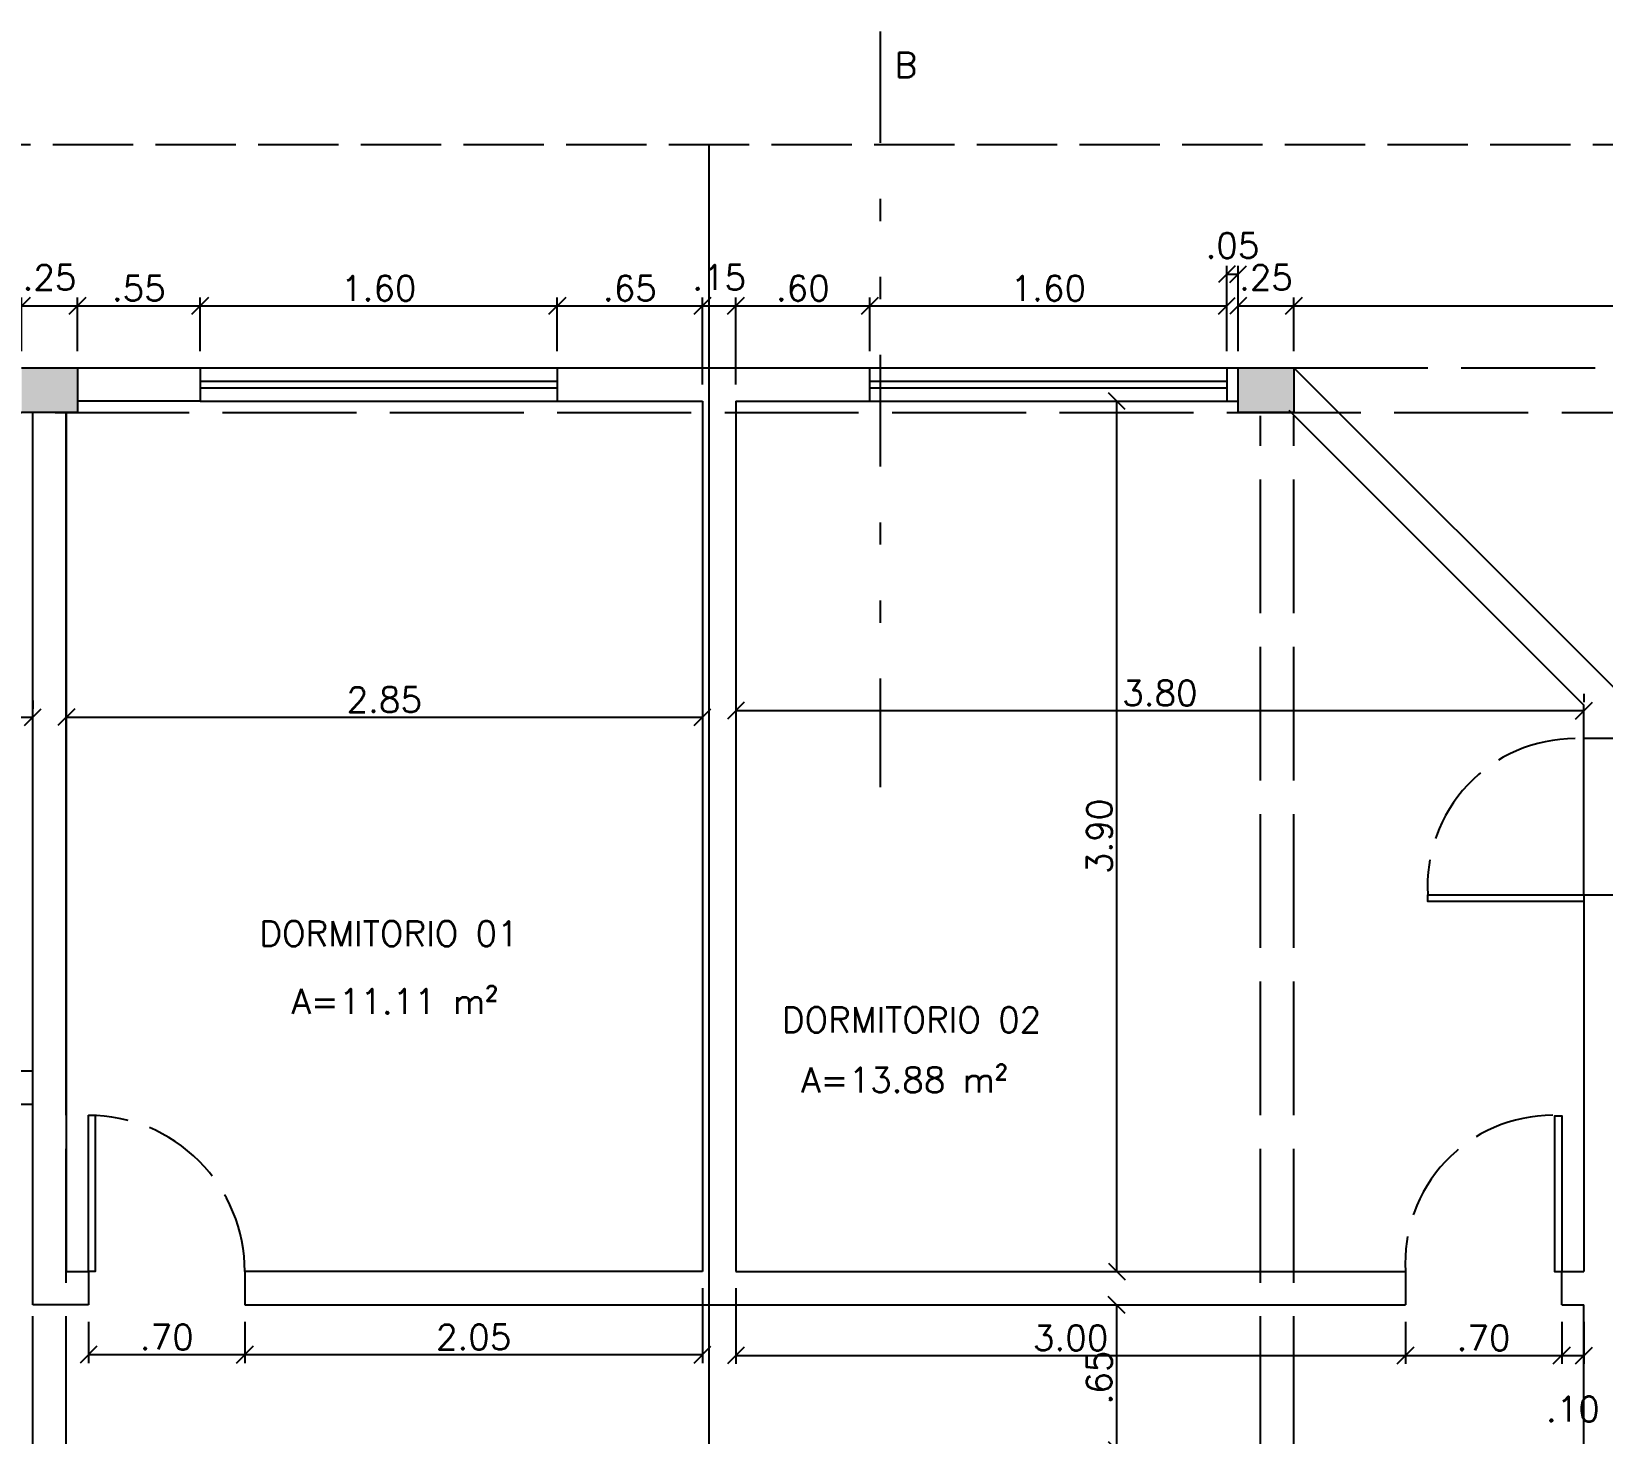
# Model space of a CAD drawing. Header units: inches. Extents: x -2 to 120, y -6 to 26.
# Drawn here: x 81.13 to 88.17, y 9.12 to 15.4 of the extents above; entities that cross this region are included whole.
import ezdxf

# ---------------------------------------------------------------- set-up
doc = ezdxf.new("R2010")
doc.units = ezdxf.units.IN
doc.header["$MEASUREMENT"] = 0
doc.linetypes.add('ACAD_ISO02W100', pattern=[15, 12, -3])
doc.linetypes.add('DIVIDE', pattern=[1.25, 0.5, -0.25, 0, -0.25, 0, -0.25])
for name, color, linetype in [('Alvenaria', 4, 'Continuous'), ('ARQ-COTAS', 1, 'Continuous'), ('ARQ-LINHACORTE', 3, 'DIVIDE'), ('ARQ-TEXTO2', 2, 'Continuous'), ('ARQ-TEXTO3', 3, 'Continuous'), ('Estrutura', 6, 'Continuous'), ('Hachura', 8, 'Continuous'), ('Janela', 3, 'Continuous'), ('Peitoril', 1, 'Continuous'), ('Porta', 3, 'Continuous'), ('Projecao', 1, 'ACAD_ISO02W100'), ('Soleira', 1, 'Continuous')]:
    doc.layers.add(name, color=color, linetype=linetype)
doc.layers.get('0').off()
doc.styles.add('ROMANS', font='romans.shx')
doc.dimstyles.new('1-75', dxfattribs={"dimscale": 0.75, "dimtxt": 0.15, "dimasz": 0.1, "dimexe": 0.05, "dimexo": 0.1, "dimgap": 0.03, "dimtad": 1, "dimzin": 5, "dimdsep": 46, "dimtxsty": 'ROMANS', "dimblk": 'OBLIQUE', "dimcen": 0, "dimclrd": 256, "dimclre": 256, "dimclrt": 2, "dimadec": 0, "dimazin": 0, "dimtfac": 1, "dimtofl": 0, "dimtmove": 2, "dimatfit": 3, "dimfxl": 0.04, "dimtolj": 1, "dimtzin": 1, "dimarcsym": 0})

# ---------------------------------------------------------------- blocks, each defined once
blk = doc.blocks.new('_Oblique')
at = {"color": 0, "linetype": 'ByBlock', "lineweight": -2}
blk.add_line((-0.5, -0.5), (0.5, 0.5), dxfattribs=at)
blk = doc.blocks.new('*D1021')
at = {"layer": 'ARQ-COTAS', "lineweight": -2, "transparency": 16777216}
for p, q in [((84.2825, 13.8177), (84.2825, 14.2075)), ((84.2825, 14.17), (84.8825, 14.17)), ((84.8825, 13.9677), (84.8825, 14.2075))]:
    blk.add_line(p, q, dxfattribs=at)
at = {"layer": 'DEFPOINTS', "color": 0, "transparency": 16777216}
for p in [(84.8825, 14.17), (84.8825, 13.8927), (84.2825, 13.7427)]:
    blk.add_point(p, dxfattribs=at)
at = {"layer": 'ARQ-COTAS', "lineweight": -2, "transparency": 16777216, "xscale": 0.07500000000000001, "yscale": 0.07500000000000001, "zscale": 0.07500000000000001, "rotation": 180}
blk.add_blockref('_Oblique', (84.2825, 14.17), dxfattribs=at)
at = {"layer": 'ARQ-COTAS', "lineweight": -2, "transparency": 16777216, "xscale": 0.07500000000000001, "yscale": 0.07500000000000001, "zscale": 0.07500000000000001}
blk.add_blockref('_Oblique', (84.8825, 14.17), dxfattribs=at)
at = {"layer": 'ARQ-COTAS', "color": 2, "transparency": 16777216, "insert": (84.5825, 14.2488), "char_height": 0.1125, "attachment_point": 5, "style": 'ROMANS'}
blk.add_mtext('\\A1;.60', dxfattribs=at)
blk = doc.blocks.new('*D1022')
at = {"layer": 'ARQ-COTAS', "lineweight": -2, "transparency": 16777216}
for p, q in [((83.4825, 13.9677), (83.4825, 14.2075)), ((83.4825, 14.17), (84.1325, 14.17)), ((84.1325, 13.8177), (84.1325, 14.2075))]:
    blk.add_line(p, q, dxfattribs=at)
at = {"layer": 'DEFPOINTS', "color": 0, "transparency": 16777216}
for p in [(84.1325, 14.17), (83.4825, 13.8927), (84.1325, 13.7427)]:
    blk.add_point(p, dxfattribs=at)
at = {"layer": 'ARQ-COTAS', "lineweight": -2, "transparency": 16777216, "xscale": 0.07500000000000001, "yscale": 0.07500000000000001, "zscale": 0.07500000000000001, "rotation": 180}
blk.add_blockref('_Oblique', (83.4825, 14.17), dxfattribs=at)
at = {"layer": 'ARQ-COTAS', "lineweight": -2, "transparency": 16777216, "xscale": 0.07500000000000001, "yscale": 0.07500000000000001, "zscale": 0.07500000000000001}
blk.add_blockref('_Oblique', (84.1325, 14.17), dxfattribs=at)
at = {"layer": 'ARQ-COTAS', "color": 2, "transparency": 16777216, "insert": (83.8075, 14.2488), "char_height": 0.1125, "attachment_point": 5, "style": 'ROMANS'}
blk.add_mtext('\\A1;.65', dxfattribs=at)
blk = doc.blocks.new('*D1023')
at = {"layer": 'ARQ-COTAS', "lineweight": -2, "transparency": 16777216}
for p, q in [((84.1325, 13.8177), (84.1325, 14.2075)), ((84.1325, 14.17), (84.2825, 14.17)), ((84.2825, 13.8177), (84.2825, 14.2075))]:
    blk.add_line(p, q, dxfattribs=at)
at = {"layer": 'DEFPOINTS', "color": 0, "transparency": 16777216}
for p in [(84.2825, 14.17), (84.1325, 13.7427), (84.2825, 13.7427)]:
    blk.add_point(p, dxfattribs=at)
at = {"layer": 'ARQ-COTAS', "lineweight": -2, "transparency": 16777216, "xscale": 0.07500000000000001, "yscale": 0.07500000000000001, "zscale": 0.07500000000000001, "rotation": 180}
blk.add_blockref('_Oblique', (84.1325, 14.17), dxfattribs=at)
at = {"layer": 'ARQ-COTAS', "lineweight": -2, "transparency": 16777216, "xscale": 0.07500000000000001, "yscale": 0.07500000000000001, "zscale": 0.07500000000000001}
blk.add_blockref('_Oblique', (84.2825, 14.17), dxfattribs=at)
at = {"layer": 'ARQ-COTAS', "color": 2, "transparency": 16777216, "insert": (84.2075, 14.2975), "char_height": 0.1125, "attachment_point": 5, "style": 'ROMANS'}
blk.add_mtext('\\A1;.15', dxfattribs=at)
blk = doc.blocks.new('*D1024')
at = {"layer": 'ARQ-COTAS', "lineweight": -2, "transparency": 16777216}
for p, q in [((81.8825, 13.9677), (81.8825, 14.2075)), ((81.8825, 14.17), (83.4825, 14.17)), ((83.4825, 13.9677), (83.4825, 14.2075))]:
    blk.add_line(p, q, dxfattribs=at)
at = {"layer": 'DEFPOINTS', "color": 0, "transparency": 16777216}
for p in [(83.4825, 14.17), (81.8825, 13.8927), (83.4825, 13.8927)]:
    blk.add_point(p, dxfattribs=at)
at = {"layer": 'ARQ-COTAS', "lineweight": -2, "transparency": 16777216, "xscale": 0.07500000000000001, "yscale": 0.07500000000000001, "zscale": 0.07500000000000001, "rotation": 180}
blk.add_blockref('_Oblique', (81.8825, 14.17), dxfattribs=at)
at = {"layer": 'ARQ-COTAS', "lineweight": -2, "transparency": 16777216, "xscale": 0.07500000000000001, "yscale": 0.07500000000000001, "zscale": 0.07500000000000001}
blk.add_blockref('_Oblique', (83.4825, 14.17), dxfattribs=at)
at = {"layer": 'ARQ-COTAS', "color": 2, "transparency": 16777216, "insert": (82.6825, 14.2488), "char_height": 0.1125, "attachment_point": 5, "style": 'ROMANS'}
blk.add_mtext('\\A1;1.60', dxfattribs=at)
blk = doc.blocks.new('*D1025')
at = {"layer": 'ARQ-COTAS', "lineweight": -2, "transparency": 16777216}
for p, q in [((81.0825, 13.9677), (81.0825, 14.2075)), ((81.0825, 14.17), (81.3325, 14.17)), ((81.3325, 13.9677), (81.3325, 14.2075))]:
    blk.add_line(p, q, dxfattribs=at)
at = {"layer": 'DEFPOINTS', "color": 0, "transparency": 16777216}
for p in [(81.3325, 14.17), (81.0825, 13.8927), (81.3325, 13.8927)]:
    blk.add_point(p, dxfattribs=at)
at = {"layer": 'ARQ-COTAS', "lineweight": -2, "transparency": 16777216, "xscale": 0.07500000000000001, "yscale": 0.07500000000000001, "zscale": 0.07500000000000001, "rotation": 180}
blk.add_blockref('_Oblique', (81.0825, 14.17), dxfattribs=at)
at = {"layer": 'ARQ-COTAS', "lineweight": -2, "transparency": 16777216, "xscale": 0.07500000000000001, "yscale": 0.07500000000000001, "zscale": 0.07500000000000001}
blk.add_blockref('_Oblique', (81.3325, 14.17), dxfattribs=at)
at = {"layer": 'ARQ-COTAS', "color": 2, "transparency": 16777216, "insert": (81.2075, 14.2975), "char_height": 0.1125, "attachment_point": 5, "style": 'ROMANS'}
blk.add_mtext('\\A1;.25', dxfattribs=at)
blk = doc.blocks.new('*D1026')
at = {"layer": 'ARQ-COTAS', "lineweight": -2, "transparency": 16777216}
for p, q in [((81.3325, 13.9677), (81.3325, 14.2075)), ((81.3325, 14.17), (81.8825, 14.17)), ((81.8825, 13.9677), (81.8825, 14.2075))]:
    blk.add_line(p, q, dxfattribs=at)
at = {"layer": 'DEFPOINTS', "color": 0, "transparency": 16777216}
for p in [(81.8825, 14.17), (81.3325, 13.8927), (81.8825, 13.8927)]:
    blk.add_point(p, dxfattribs=at)
at = {"layer": 'ARQ-COTAS', "lineweight": -2, "transparency": 16777216, "xscale": 0.07500000000000001, "yscale": 0.07500000000000001, "zscale": 0.07500000000000001, "rotation": 180}
blk.add_blockref('_Oblique', (81.3325, 14.17), dxfattribs=at)
at = {"layer": 'ARQ-COTAS', "lineweight": -2, "transparency": 16777216, "xscale": 0.07500000000000001, "yscale": 0.07500000000000001, "zscale": 0.07500000000000001}
blk.add_blockref('_Oblique', (81.8825, 14.17), dxfattribs=at)
at = {"layer": 'ARQ-COTAS', "color": 2, "transparency": 16777216, "insert": (81.6075, 14.2488), "char_height": 0.1125, "attachment_point": 5, "style": 'ROMANS'}
blk.add_mtext('\\A1;.55', dxfattribs=at)
blk = doc.blocks.new('*D1031')
at = {"layer": 'ARQ-COTAS', "lineweight": -2, "transparency": 16777216}
for p, q in [((84.8825, 13.9677), (84.8825, 14.2075)), ((84.8825, 14.17), (86.4825, 14.17)), ((86.4825, 13.9677), (86.4825, 14.2075))]:
    blk.add_line(p, q, dxfattribs=at)
at = {"layer": 'DEFPOINTS', "color": 0, "transparency": 16777216}
for p in [(86.4825, 14.17), (84.8825, 13.8927), (86.4825, 13.8927)]:
    blk.add_point(p, dxfattribs=at)
at = {"layer": 'ARQ-COTAS', "lineweight": -2, "transparency": 16777216, "xscale": 0.07500000000000001, "yscale": 0.07500000000000001, "zscale": 0.07500000000000001, "rotation": 180}
blk.add_blockref('_Oblique', (84.8825, 14.17), dxfattribs=at)
at = {"layer": 'ARQ-COTAS', "lineweight": -2, "transparency": 16777216, "xscale": 0.07500000000000001, "yscale": 0.07500000000000001, "zscale": 0.07500000000000001}
blk.add_blockref('_Oblique', (86.4825, 14.17), dxfattribs=at)
at = {"layer": 'ARQ-COTAS', "color": 2, "transparency": 16777216, "insert": (85.6825, 14.2488), "char_height": 0.1125, "attachment_point": 5, "style": 'ROMANS'}
blk.add_mtext('\\A1;1.60', dxfattribs=at)
blk = doc.blocks.new('*D1032')
at = {"layer": 'ARQ-COTAS', "lineweight": -2, "transparency": 16777216}
for p, q in [((86.4825, 13.9677), (86.4825, 14.35)), ((86.4825, 14.3125), (86.5325, 14.3125)), ((86.5325, 13.9677), (86.5325, 14.35))]:
    blk.add_line(p, q, dxfattribs=at)
at = {"layer": 'DEFPOINTS', "color": 0, "transparency": 16777216}
for p in [(86.5325, 14.3125), (86.4825, 13.8927), (86.5325, 13.8927)]:
    blk.add_point(p, dxfattribs=at)
at = {"layer": 'ARQ-COTAS', "lineweight": -2, "transparency": 16777216, "xscale": 0.07500000000000001, "yscale": 0.07500000000000001, "zscale": 0.07500000000000001, "rotation": 180}
blk.add_blockref('_Oblique', (86.4825, 14.3125), dxfattribs=at)
at = {"layer": 'ARQ-COTAS', "lineweight": -2, "transparency": 16777216, "xscale": 0.07500000000000001, "yscale": 0.07500000000000001, "zscale": 0.07500000000000001}
blk.add_blockref('_Oblique', (86.5325, 14.3125), dxfattribs=at)
at = {"layer": 'ARQ-COTAS', "color": 2, "transparency": 16777216, "insert": (86.5075, 14.44), "char_height": 0.1125, "attachment_point": 5, "style": 'ROMANS'}
blk.add_mtext('\\A1;.05', dxfattribs=at)
blk = doc.blocks.new('*D1033')
at = {"layer": 'ARQ-COTAS', "lineweight": -2, "transparency": 16777216}
for p, q in [((86.5325, 13.9677), (86.5325, 14.2075)), ((86.5325, 14.17), (86.7825, 14.17)), ((86.7825, 13.9677), (86.7825, 14.2075))]:
    blk.add_line(p, q, dxfattribs=at)
at = {"layer": 'DEFPOINTS', "color": 0, "transparency": 16777216}
for p in [(86.7825, 14.17), (86.5325, 13.8927), (86.7825, 13.8927)]:
    blk.add_point(p, dxfattribs=at)
at = {"layer": 'ARQ-COTAS', "lineweight": -2, "transparency": 16777216, "xscale": 0.07500000000000001, "yscale": 0.07500000000000001, "zscale": 0.07500000000000001, "rotation": 180}
blk.add_blockref('_Oblique', (86.5325, 14.17), dxfattribs=at)
at = {"layer": 'ARQ-COTAS', "lineweight": -2, "transparency": 16777216, "xscale": 0.07500000000000001, "yscale": 0.07500000000000001, "zscale": 0.07500000000000001}
blk.add_blockref('_Oblique', (86.7825, 14.17), dxfattribs=at)
at = {"layer": 'ARQ-COTAS', "color": 2, "transparency": 16777216, "insert": (86.6575, 14.2975), "char_height": 0.1125, "attachment_point": 5, "style": 'ROMANS'}
blk.add_mtext('\\A1;.25', dxfattribs=at)
blk = doc.blocks.new('*D1034')
at = {"layer": 'ARQ-COTAS', "lineweight": -2, "transparency": 16777216}
for p, q in [((86.7825, 13.9677), (86.7825, 14.2075)), ((86.7825, 14.17), (90.5325, 14.17)), ((90.5325, 13.9677), (90.5325, 14.2075))]:
    blk.add_line(p, q, dxfattribs=at)
at = {"layer": 'DEFPOINTS', "color": 0, "transparency": 16777216}
for p in [(90.5325, 14.17), (86.7825, 13.8927), (90.5325, 13.8927)]:
    blk.add_point(p, dxfattribs=at)
at = {"layer": 'ARQ-COTAS', "lineweight": -2, "transparency": 16777216, "xscale": 0.07500000000000001, "yscale": 0.07500000000000001, "zscale": 0.07500000000000001, "rotation": 180}
blk.add_blockref('_Oblique', (86.7825, 14.17), dxfattribs=at)
at = {"layer": 'ARQ-COTAS', "lineweight": -2, "transparency": 16777216, "xscale": 0.07500000000000001, "yscale": 0.07500000000000001, "zscale": 0.07500000000000001}
blk.add_blockref('_Oblique', (90.5325, 14.17), dxfattribs=at)
at = {"layer": 'ARQ-COTAS', "color": 2, "transparency": 16777216, "insert": (88.6575, 14.2488), "char_height": 0.1125, "attachment_point": 5, "style": 'ROMANS'}
blk.add_mtext('\\A1;3.75', dxfattribs=at)
blk = doc.blocks.new('*D1074')
at = {"layer": 'ARQ-COTAS', "lineweight": -2, "transparency": 16777216}
for p, q in [((85.9137, 9.6927), (85.9512, 9.6927)), ((85.9887, 9.0427), (85.9887, 9.6927)), ((86.0637, 9.0427), (86.0262, 9.0427))]:
    blk.add_line(p, q, dxfattribs=at)
at = {"layer": 'DEFPOINTS', "color": 0, "transparency": 16777216}
for p in [(85.9887, 9.6927), (85.9887, 9.6927), (85.9887, 9.0427)]:
    blk.add_point(p, dxfattribs=at)
at = {"layer": 'ARQ-COTAS', "lineweight": -2, "transparency": 16777216, "xscale": 0.07500000000000001, "yscale": 0.07500000000000001, "zscale": 0.07500000000000001}
for p, rotation in [((85.9887, 9.6927), 90), ((85.9887, 9.0427), 270)]:
    blk.add_blockref('_Oblique', p, dxfattribs=dict(at, rotation=rotation))
at = {"layer": 'ARQ-COTAS', "color": 2, "transparency": 16777216, "insert": (85.91, 9.3677), "char_height": 0.1125, "attachment_point": 5, "rotation": 90, "style": 'ROMANS'}
blk.add_mtext('\\A1;.65', dxfattribs=at)
blk = doc.blocks.new('*D1075')
at = {"layer": 'ARQ-COTAS', "lineweight": -2, "transparency": 16777216}
for p, q in [((85.9149, 13.7427), (85.9524, 13.7427)), ((85.9899, 9.8427), (85.9899, 13.7427)), ((85.9149, 9.8427), (85.9524, 9.8427))]:
    blk.add_line(p, q, dxfattribs=at)
at = {"layer": 'DEFPOINTS', "color": 0, "transparency": 16777216}
for p in [(85.9899, 13.7427), (85.9899, 13.7427), (85.9899, 9.8427)]:
    blk.add_point(p, dxfattribs=at)
at = {"layer": 'ARQ-COTAS', "lineweight": -2, "transparency": 16777216, "xscale": 0.07500000000000001, "yscale": 0.07500000000000001, "zscale": 0.07500000000000001}
for p, rotation in [((85.9899, 13.7427), 90), ((85.9899, 9.8427), 270)]:
    blk.add_blockref('_Oblique', p, dxfattribs=dict(at, rotation=rotation))
at = {"layer": 'ARQ-COTAS', "color": 2, "transparency": 16777216, "insert": (85.9112, 11.7927), "char_height": 0.1125, "attachment_point": 5, "rotation": 90, "style": 'ROMANS'}
blk.add_mtext('\\A1;3.90', dxfattribs=at)
blk = doc.blocks.new('*D1108')
at = {"layer": 'ARQ-COTAS', "lineweight": -2, "transparency": 16777216}
for p, q in [((78.9325, 12.4016), (78.9325, 12.3641)), ((81.1325, 12.4016), (81.1325, 12.3641)), ((78.9325, 12.3266), (81.1325, 12.3266))]:
    blk.add_line(p, q, dxfattribs=at)
at = {"layer": 'DEFPOINTS', "color": 0, "transparency": 16777216}
for p in [(78.9325, 12.3266), (81.1325, 12.3266), (81.1325, 12.3266)]:
    blk.add_point(p, dxfattribs=at)
at = {"layer": 'ARQ-COTAS', "lineweight": -2, "transparency": 16777216, "xscale": 0.07500000000000001, "yscale": 0.07500000000000001, "zscale": 0.07500000000000001, "rotation": 180}
blk.add_blockref('_Oblique', (78.9325, 12.3266), dxfattribs=at)
at = {"layer": 'ARQ-COTAS', "lineweight": -2, "transparency": 16777216, "xscale": 0.07500000000000001, "yscale": 0.07500000000000001, "zscale": 0.07500000000000001}
blk.add_blockref('_Oblique', (81.1325, 12.3266), dxfattribs=at)
at = {"layer": 'ARQ-COTAS', "color": 2, "transparency": 16777216, "insert": (80.0325, 12.4053), "char_height": 0.1125, "attachment_point": 5, "style": 'ROMANS'}
blk.add_mtext('\\A1;2.20', dxfattribs=at)
blk = doc.blocks.new('*D1109')
at = {"layer": 'ARQ-COTAS', "lineweight": -2, "transparency": 16777216}
for p, q in [((81.2825, 12.4016), (81.2825, 12.3641)), ((84.1325, 12.4016), (84.1325, 12.3641)), ((81.2825, 12.3266), (84.1325, 12.3266))]:
    blk.add_line(p, q, dxfattribs=at)
at = {"layer": 'DEFPOINTS', "color": 0, "transparency": 16777216}
for p in [(81.2825, 12.3266), (84.1325, 12.3266), (84.1325, 12.3266)]:
    blk.add_point(p, dxfattribs=at)
at = {"layer": 'ARQ-COTAS', "lineweight": -2, "transparency": 16777216, "xscale": 0.07500000000000001, "yscale": 0.07500000000000001, "zscale": 0.07500000000000001, "rotation": 180}
blk.add_blockref('_Oblique', (81.2825, 12.3266), dxfattribs=at)
at = {"layer": 'ARQ-COTAS', "lineweight": -2, "transparency": 16777216, "xscale": 0.07500000000000001, "yscale": 0.07500000000000001, "zscale": 0.07500000000000001}
blk.add_blockref('_Oblique', (84.1325, 12.3266), dxfattribs=at)
at = {"layer": 'ARQ-COTAS', "color": 2, "transparency": 16777216, "insert": (82.7075, 12.4053), "char_height": 0.1125, "attachment_point": 5, "style": 'ROMANS'}
blk.add_mtext('\\A1;2.85', dxfattribs=at)
blk = doc.blocks.new('*D1110')
at = {"layer": 'ARQ-COTAS', "lineweight": -2, "transparency": 16777216}
for p, q in [((84.2825, 12.4311), (84.2825, 12.3936)), ((88.0825, 12.4311), (88.0825, 12.3936)), ((84.2825, 12.3561), (88.0825, 12.3561))]:
    blk.add_line(p, q, dxfattribs=at)
at = {"layer": 'DEFPOINTS', "color": 0, "transparency": 16777216}
for p in [(84.2825, 12.3561), (88.0825, 12.3561), (88.0825, 12.3561)]:
    blk.add_point(p, dxfattribs=at)
at = {"layer": 'ARQ-COTAS', "lineweight": -2, "transparency": 16777216, "xscale": 0.07500000000000001, "yscale": 0.07500000000000001, "zscale": 0.07500000000000001, "rotation": 180}
blk.add_blockref('_Oblique', (84.2825, 12.3561), dxfattribs=at)
at = {"layer": 'ARQ-COTAS', "lineweight": -2, "transparency": 16777216, "xscale": 0.07500000000000001, "yscale": 0.07500000000000001, "zscale": 0.07500000000000001}
blk.add_blockref('_Oblique', (88.0825, 12.3561), dxfattribs=at)
at = {"layer": 'ARQ-COTAS', "color": 2, "transparency": 16777216, "insert": (86.1825, 12.4348), "char_height": 0.1125, "attachment_point": 5, "style": 'ROMANS'}
blk.add_mtext('\\A1;3.80', dxfattribs=at)
blk = doc.blocks.new('*D1111')
at = {"layer": 'ARQ-COTAS', "lineweight": -2, "transparency": 16777216}
for p, q in [((81.3825, 9.6177), (81.3825, 9.4326)), ((82.0825, 9.6177), (82.0825, 9.4326)), ((81.3825, 9.4701), (82.0825, 9.4701))]:
    blk.add_line(p, q, dxfattribs=at)
at = {"layer": 'DEFPOINTS', "color": 0, "transparency": 16777216}
for p in [(81.3825, 9.6927), (82.0825, 9.6927), (82.0825, 9.4701)]:
    blk.add_point(p, dxfattribs=at)
at = {"layer": 'ARQ-COTAS', "lineweight": -2, "transparency": 16777216, "xscale": 0.07500000000000001, "yscale": 0.07500000000000001, "zscale": 0.07500000000000001, "rotation": 180}
blk.add_blockref('_Oblique', (81.3825, 9.4701), dxfattribs=at)
at = {"layer": 'ARQ-COTAS', "lineweight": -2, "transparency": 16777216, "xscale": 0.07500000000000001, "yscale": 0.07500000000000001, "zscale": 0.07500000000000001}
blk.add_blockref('_Oblique', (82.0825, 9.4701), dxfattribs=at)
at = {"layer": 'ARQ-COTAS', "color": 2, "transparency": 16777216, "insert": (81.7325, 9.5489), "char_height": 0.1125, "attachment_point": 5, "style": 'ROMANS'}
blk.add_mtext('\\A1;.70', dxfattribs=at)
blk = doc.blocks.new('*D1112')
at = {"layer": 'ARQ-COTAS', "lineweight": -2, "transparency": 16777216}
for p, q in [((84.1325, 9.7677), (84.1325, 9.4326)), ((82.0825, 9.6177), (82.0825, 9.4326)), ((82.0825, 9.4701), (84.1325, 9.4701))]:
    blk.add_line(p, q, dxfattribs=at)
at = {"layer": 'DEFPOINTS', "color": 0, "transparency": 16777216}
for p in [(84.1325, 9.8427), (82.0825, 9.6927), (84.1325, 9.4701)]:
    blk.add_point(p, dxfattribs=at)
at = {"layer": 'ARQ-COTAS', "lineweight": -2, "transparency": 16777216, "xscale": 0.07500000000000001, "yscale": 0.07500000000000001, "zscale": 0.07500000000000001, "rotation": 180}
blk.add_blockref('_Oblique', (82.0825, 9.4701), dxfattribs=at)
at = {"layer": 'ARQ-COTAS', "lineweight": -2, "transparency": 16777216, "xscale": 0.07500000000000001, "yscale": 0.07500000000000001, "zscale": 0.07500000000000001}
blk.add_blockref('_Oblique', (84.1325, 9.4701), dxfattribs=at)
at = {"layer": 'ARQ-COTAS', "color": 2, "transparency": 16777216, "insert": (83.1075, 9.5489), "char_height": 0.1125, "attachment_point": 5, "style": 'ROMANS'}
blk.add_mtext('\\A1;2.05', dxfattribs=at)
blk = doc.blocks.new('*D1113')
at = {"layer": 'ARQ-COTAS', "lineweight": -2, "transparency": 16777216}
for p, q in [((84.2825, 9.7677), (84.2825, 9.4289)), ((87.2825, 9.6177), (87.2825, 9.4289)), ((84.2825, 9.4664), (87.2825, 9.4664))]:
    blk.add_line(p, q, dxfattribs=at)
at = {"layer": 'DEFPOINTS', "color": 0, "transparency": 16777216}
for p in [(84.2825, 9.8427), (87.2825, 9.6927), (87.2825, 9.4664)]:
    blk.add_point(p, dxfattribs=at)
at = {"layer": 'ARQ-COTAS', "lineweight": -2, "transparency": 16777216, "xscale": 0.07500000000000001, "yscale": 0.07500000000000001, "zscale": 0.07500000000000001, "rotation": 180}
blk.add_blockref('_Oblique', (84.2825, 9.4664), dxfattribs=at)
at = {"layer": 'ARQ-COTAS', "lineweight": -2, "transparency": 16777216, "xscale": 0.07500000000000001, "yscale": 0.07500000000000001, "zscale": 0.07500000000000001}
blk.add_blockref('_Oblique', (87.2825, 9.4664), dxfattribs=at)
at = {"layer": 'ARQ-COTAS', "color": 2, "transparency": 16777216, "insert": (85.7825, 9.5452), "char_height": 0.1125, "attachment_point": 5, "style": 'ROMANS'}
blk.add_mtext('\\A1;3.00', dxfattribs=at)
blk = doc.blocks.new('*D1114')
at = {"layer": 'ARQ-COTAS', "lineweight": -2, "transparency": 16777216}
for p, q in [((87.2825, 9.614), (87.2825, 9.4289)), ((87.9825, 9.614), (87.9825, 9.4289)), ((87.2825, 9.4664), (87.9825, 9.4664))]:
    blk.add_line(p, q, dxfattribs=at)
at = {"layer": 'DEFPOINTS', "color": 0, "transparency": 16777216}
for p in [(87.2825, 9.689), (87.9825, 9.689), (87.9825, 9.4664)]:
    blk.add_point(p, dxfattribs=at)
at = {"layer": 'ARQ-COTAS', "lineweight": -2, "transparency": 16777216, "xscale": 0.07500000000000001, "yscale": 0.07500000000000001, "zscale": 0.07500000000000001, "rotation": 180}
blk.add_blockref('_Oblique', (87.2825, 9.4664), dxfattribs=at)
at = {"layer": 'ARQ-COTAS', "lineweight": -2, "transparency": 16777216, "xscale": 0.07500000000000001, "yscale": 0.07500000000000001, "zscale": 0.07500000000000001}
blk.add_blockref('_Oblique', (87.9825, 9.4664), dxfattribs=at)
at = {"layer": 'ARQ-COTAS', "color": 2, "transparency": 16777216, "insert": (87.6325, 9.5452), "char_height": 0.1125, "attachment_point": 5, "style": 'ROMANS'}
blk.add_mtext('\\A1;.70', dxfattribs=at)
blk = doc.blocks.new('*D1116')
at = {"layer": 'ARQ-COTAS', "lineweight": -2, "transparency": 16777216}
for p, q in [((87.9825, 9.6177), (87.9825, 9.4289)), ((88.0825, 9.6177), (88.0825, 9.4289)), ((87.9825, 9.4664), (88.0825, 9.4664))]:
    blk.add_line(p, q, dxfattribs=at)
at = {"layer": 'DEFPOINTS', "color": 0, "transparency": 16777216}
for p in [(87.9825, 9.6927), (88.0825, 9.6927), (88.0825, 9.4664)]:
    blk.add_point(p, dxfattribs=at)
at = {"layer": 'ARQ-COTAS', "lineweight": -2, "transparency": 16777216, "xscale": 0.07500000000000001, "yscale": 0.07500000000000001, "zscale": 0.07500000000000001, "rotation": 180}
blk.add_blockref('_Oblique', (87.9825, 9.4664), dxfattribs=at)
at = {"layer": 'ARQ-COTAS', "lineweight": -2, "transparency": 16777216, "xscale": 0.07500000000000001, "yscale": 0.07500000000000001, "zscale": 0.07500000000000001}
blk.add_blockref('_Oblique', (88.0825, 9.4664), dxfattribs=at)
at = {"layer": 'ARQ-COTAS', "color": 2, "transparency": 16777216, "insert": (88.0325, 9.2264), "char_height": 0.1125, "attachment_point": 5, "style": 'ROMANS'}
blk.add_mtext('\\A1;.10', dxfattribs=at)
blk = doc.blocks.new('*X1017')
at = {"color": 0}
for p, q in [((-152.5, 296.25), (-150, 296.25)), ((-151.875, 298.125), (-151.875, 302.5)), ((-150, 300), (-135, 300)), ((-148.125, 283.125), (-148.125, 298.125)), ((-142.5, 283.125), (-142.5, 298.125)), ((-136.875, 283.125), (-136.875, 298.125)), ((-135, 296.25), (-120, 296.25)), ((-133.125, 298.125), (-133.125, 302.5)), ((-127.5, 298.125), (-127.5, 302.5)), ((-121.875, 298.125), (-121.875, 302.5)), ((-120, 300), (-105, 300)), ((-118.125, 283.125), (-118.125, 298.125)), ((-112.5, 283.125), (-112.5, 298.125)), ((-106.875, 283.125), (-106.875, 298.125)), ((-105, 296.25), (-90, 296.25)), ((-103.125, 298.125), (-103.125, 302.5)), ((-97.5, 298.125), (-97.5, 302.5)), ((-91.875, 298.125), (-91.875, 302.5)), ((-90, 300), (-75, 300)), ((-88.125, 283.125), (-88.125, 298.125)), ((-82.5, 283.125), (-82.5, 298.125)), ((-76.875, 283.125), (-76.875, 298.125)), ((-75, 296.25), (-60, 296.25)), ((-73.125, 298.125), (-73.125, 302.5)), ((-67.5, 298.125), (-67.5, 302.5)), ((-61.875, 298.125), (-61.875, 302.5)), ((-60, 300), (-45, 300)), ((-58.125, 283.125), (-58.125, 298.125)), ((-52.5, 283.125), (-52.5, 298.125)), ((-46.875, 283.125), (-46.875, 298.125)), ((-45, 296.25), (-30, 296.25)), ((-43.125, 298.125), (-43.125, 302.5)), ((-37.5, 298.125), (-37.5, 302.5)), ((-31.875, 298.125), (-31.875, 301.875)), ((-28.125, 283.125), (-28.125, 298.125)), ((-152.5, 290.625), (-150, 290.625)), ((-135, 290.625), (-120, 290.625)), ((-105, 290.625), (-90, 290.625)), ((-75, 290.625), (-60, 290.625)), ((-45, 290.625), (-30, 290.625)), ((-193.125, 268.125), (-193.125, 282.5)), ((-187.5, 268.125), (-187.5, 282.5)), ((-181.875, 268.125), (-181.875, 282.5)), ((-152.5, 285), (-150, 285)), ((-151.875, 268.125), (-151.875, 283.125)), ((-135, 285), (-120, 285)), ((-133.125, 268.125), (-133.125, 283.125)), ((-127.5, 268.125), (-127.5, 283.125)), ((-121.875, 268.125), (-121.875, 283.125)), ((-105, 285), (-90, 285)), ((-103.125, 268.125), (-103.125, 283.125)), ((-97.5, 268.125), (-97.5, 283.125)), ((-91.875, 268.125), (-91.875, 283.125)), ((-75, 285), (-60, 285)), ((-73.125, 268.125), (-73.125, 283.125)), ((-67.5, 268.125), (-67.5, 283.125)), ((-61.875, 268.125), (-61.875, 283.125)), ((-45, 285), (-30, 285)), ((-43.125, 268.125), (-43.125, 283.125)), ((-37.5, 268.125), (-37.5, 283.125)), ((-31.875, 268.125), (-31.875, 283.125)), ((-205, 275.625), (-195, 275.625)), ((-201.25, 281.25), (-195, 281.25)), ((-180, 281.25), (-173.75, 281.25)), ((-180, 275.625), (-170, 275.625)), ((-150, 281.25), (-135, 281.25)), ((-150, 275.625), (-135, 275.625)), ((-120, 281.25), (-105, 281.25)), ((-120, 275.625), (-105, 275.625)), ((-90, 281.25), (-75, 281.25)), ((-90, 275.625), (-75, 275.625)), ((-60, 281.25), (-45, 281.25)), ((-60, 275.625), (-45, 275.625)), ((-30, 281.25), (-22.5, 281.25)), ((-30, 275.625), (-22.5, 275.625)), ((-205, 270), (-195, 270)), ((-202.5, 253.125), (-202.5, 268.125)), ((-196.875, 253.125), (-196.875, 268.125)), ((-180, 270), (-170, 270)), ((-178.125, 253.125), (-178.125, 268.125)), ((-172.5, 253.125), (-172.5, 268.125)), ((-150, 270), (-135, 270)), ((-148.125, 253.125), (-148.125, 268.125)), ((-142.5, 253.125), (-142.5, 268.125)), ((-136.875, 253.125), (-136.875, 268.125)), ((-120, 270), (-105, 270)), ((-118.125, 253.125), (-118.125, 268.125)), ((-112.5, 253.125), (-112.5, 268.125)), ((-106.875, 253.125), (-106.875, 268.125)), ((-90, 270), (-75, 270)), ((-88.125, 253.125), (-88.125, 268.125)), ((-82.5, 253.125), (-82.5, 268.125)), ((-76.875, 253.125), (-76.875, 268.125)), ((-60, 270), (-45, 270)), ((-58.125, 253.125), (-58.125, 268.125)), ((-52.5, 253.125), (-52.5, 268.125)), ((-46.875, 253.125), (-46.875, 268.125)), ((-30, 270), (-22.5, 270)), ((-28.125, 253.125), (-28.125, 268.125)), ((-195, 266.25), (-180, 266.25)), ((-195, 260.625), (-180, 260.625)), ((-152.5, 266.25), (-150, 266.25)), ((-152.5, 260.625), (-150, 260.625)), ((-135, 266.25), (-120, 266.25)), ((-135, 260.625), (-120, 260.625)), ((-105, 266.25), (-90, 266.25)), ((-105, 260.625), (-90, 260.625)), ((-75, 266.25), (-60, 266.25)), ((-75, 260.625), (-60, 260.625)), ((-45, 266.25), (-30, 266.25)), ((-45, 260.625), (-30, 260.625)), ((-195, 255), (-180, 255)), ((-152.5, 255), (-150, 255)), ((-135, 255), (-120, 255)), ((-105, 255), (-90, 255)), ((-75, 255), (-60, 255)), ((-45, 255), (-30, 255)), ((-205, 251.25), (-195, 251.25)), ((-193.125, 238.125), (-193.125, 253.125)), ((-187.5, 238.125), (-187.5, 253.125)), ((-181.875, 238.125), (-181.875, 253.125)), ((-180, 251.25), (-170, 251.25)), ((-151.875, 238.125), (-151.875, 253.125)), ((-150, 251.25), (-135, 251.25)), ((-133.125, 238.125), (-133.125, 253.125)), ((-127.5, 238.125), (-127.5, 253.125)), ((-121.875, 238.125), (-121.875, 253.125)), ((-120, 251.25), (-105, 251.25)), ((-103.125, 238.125), (-103.125, 253.125)), ((-97.5, 238.125), (-97.5, 253.125)), ((-91.875, 238.125), (-91.875, 253.125)), ((-90, 251.25), (-75, 251.25)), ((-73.125, 238.125), (-73.125, 253.125)), ((-67.5, 238.125), (-67.5, 253.125)), ((-61.875, 238.125), (-61.875, 253.125)), ((-60, 251.25), (-45, 251.25)), ((-43.125, 238.125), (-43.125, 253.125)), ((-37.5, 238.125), (-37.5, 253.125)), ((-31.875, 238.125), (-31.875, 253.125)), ((-30, 251.25), (-22.5, 251.25)), ((-205, 245.625), (-195, 245.625)), ((-202.5, 240), (-195, 240)), ((-180, 245.625), (-170, 245.625)), ((-180, 240), (-172.5, 240)), ((-150, 245.625), (-135, 245.625)), ((-150, 240), (-135, 240)), ((-120, 245.625), (-105, 245.625)), ((-120, 240), (-105, 240)), ((-90, 245.625), (-75, 245.625)), ((-90, 240), (-75, 240)), ((-60, 245.625), (-45, 245.625)), ((-60, 240), (-45, 240)), ((-30, 245.625), (-22.5, 245.625)), ((-30, 240), (-22.5, 240)), ((-196.875, 237.5), (-196.875, 238.125)), ((-178.125, 237.5), (-178.125, 238.125)), ((-152.5, 236.25), (-150, 236.25)), ((-148.125, 223.125), (-148.125, 238.125)), ((-142.5, 223.125), (-142.5, 238.125)), ((-136.875, 223.125), (-136.875, 238.125)), ((-135, 236.25), (-120, 236.25)), ((-118.125, 223.125), (-118.125, 238.125)), ((-112.5, 223.125), (-112.5, 238.125)), ((-106.875, 223.125), (-106.875, 238.125)), ((-105, 236.25), (-90, 236.25)), ((-88.125, 223.125), (-88.125, 238.125)), ((-82.5, 223.125), (-82.5, 238.125)), ((-76.875, 223.125), (-76.875, 238.125)), ((-75, 236.25), (-60, 236.25)), ((-58.125, 223.125), (-58.125, 238.125)), ((-52.5, 223.125), (-52.5, 238.125)), ((-46.875, 223.125), (-46.875, 238.125)), ((-45, 236.25), (-30, 236.25)), ((-28.125, 226.875), (-28.125, 238.125)), ((-152.5, 230.625), (-150, 230.625)), ((-135, 230.625), (-120, 230.625)), ((-105, 230.625), (-90, 230.625)), ((-75, 230.625), (-60, 230.625)), ((-45, 230.625), (-30, 230.625)), ((-152.5, 225), (-150, 225)), ((-151.875, 222.5), (-151.875, 223.125)), ((-135, 225), (-120, 225)), ((-133.125, 222.5), (-133.125, 223.125)), ((-127.5, 222.5), (-127.5, 223.125)), ((-121.875, 222.5), (-121.875, 223.125)), ((-105, 225), (-90, 225)), ((-103.125, 222.5), (-103.125, 223.125)), ((-97.5, 222.5), (-97.5, 223.125)), ((-91.875, 222.5), (-91.875, 223.125)), ((-75, 225), (-60, 225)), ((-73.125, 222.5), (-73.125, 223.125)), ((-67.5, 222.5), (-67.5, 223.125)), ((-61.875, 222.5), (-61.875, 223.125)), ((-45, 225), (-30, 225)), ((-43.125, 222.5), (-43.125, 223.125)), ((-37.5, 222.5), (-37.5, 223.125)), ((-31.875, 223.125), (-31.875, 223.125))]:
    blk.add_line(p, q, dxfattribs=at)

msp = doc.modelspace()

# ---------------------------------------------------------------- hatches: boundary and pattern name
at = {"layer": 'Hachura', "ltscale": 0.03}
h = msp.add_hatch(dxfattribs=at)
h.set_pattern_fill('AR-CONC', color=256, scale=0.01)
h.set_pattern_definition([(50, (75.782486, 0.8927), (0.07172602, -0.00627521), [0.0075, -0.0825]), (355, (75.782486, 0.8927), (-0.01387513, 0.0752192), [0.006, -0.066]), (100.45144, (75.78846, 0.89218), (0.05785088, 0.068944), [0.00637402, -0.0701142]), (46.1842, (75.782486, 0.9127), (0.10672413, -0.01655193), [0.01125, -0.12375]), (96.63564, (75.79138, 0.91132), (0.0934662, 0.09741186), [0.00956103, -0.1051714]), (351.18416, (75.78249, 0.9127), (0.0934662, 0.09741186), [0.009, -0.099]), (21, (75.792486, 0.9077), (0.0596907, -0.04026189), [0.0075, -0.0825]), (326, (75.792486, 0.9077), (0.02433153, 0.072515), [0.006, -0.066]), (71.45144, (75.79746, 0.904346), (0.08402224, 0.03225312), [0.00637402, -0.0701142]), (37.5, (75.782486, 0.8927), (0.001215986, 0.033289385), [0, -0.0652, 0, -0.067, 0, -0.06625]), (7.5, (75.782486, 0.8927), (0.026306954, 0.03944117), [0, -0.0382, 0, -0.0637, 0, -0.02525]), (327.5, (75.760186, 0.8927), (0.053382244, -0.002255487), [0, -0.025, 0, -0.078, 0, -0.1035]), (317.5, (75.750186, 0.8927), (0.05831862, 0.0100105), [0, -0.0325, 0, -0.0518, 0, -0.0735])])
h.paths.add_polyline_path([(75.9825, 5.9927), (75.7825, 5.9927), (75.7825, 5.7427), (75.9825, 5.7427)])
h.paths.add_polyline_path([(75.9825, 9.0427), (75.7825, 9.0427), (75.7825, 8.7927), (75.9825, 8.7927)])
h.paths.add_polyline_path([(81.2825, 9.0425), (81.1325, 9.0425), (81.1325, 8.7927), (81.2825, 8.7927)])
h.paths.add_polyline_path([(81.2825, 5.9927), (81.1325, 5.9927), (81.1325, 5.7427), (81.2825, 5.7427)])
h.paths.add_polyline_path([(86.7825, 5.9927), (86.6325, 5.9927), (86.6325, 5.7427), (86.7825, 5.7427)])
h.paths.add_polyline_path([(86.7825, 9.0424), (86.6325, 9.0424), (86.6325, 8.7927), (86.7825, 8.7927)])
h.paths.add_polyline_path([(76.0325, 13.8927), (75.7825, 13.8927), (75.7825, 13.6927), (76.0325, 13.6927)])
h.paths.add_polyline_path([(81.3325, 13.8927), (81.0825, 13.8927), (81.0825, 13.6927), (81.3325, 13.6927)])
h.paths.add_polyline_path([(86.7825, 13.8927), (86.5325, 13.8927), (86.5325, 13.6927), (86.7825, 13.6927)])
h.paths.add_polyline_path([(90.7825, 13.8927), (90.5325, 13.8927), (90.5325, 13.6927), (90.7825, 13.6927)])
h.paths.add_polyline_path([(90.7925, 5.9927), (90.5925, 5.9927), (90.5925, 5.7427), (90.7925, 5.7427)])
h.paths.add_polyline_path([(90.7925, 1.0927), (90.5425, 1.0927), (90.5425, 0.8927), (90.7925, 0.8927)])
h.paths.add_polyline_path([(86.8425, 1.0927), (86.5925, 1.0927), (86.5925, 0.8927), (86.8425, 0.8927)])
h.paths.add_polyline_path([(81.3325, 1.0927), (81.0825, 1.0927), (81.0825, 0.8927), (81.3325, 0.8927)])
h.paths.add_polyline_path([(76.0325, 1.0927), (75.7825, 1.0927), (75.7825, 0.8927), (76.0325, 0.8927)])
h.paths.add_polyline_path([(89.4575, 7.4154), (89.9905, 7.4154), (89.9905, 7.5842), (89.4575, 7.5842)], flags=9)
h.paths.add_polyline_path([(89.3049, 7.5804), (89.8862, 7.5804), (89.8862, 7.7491), (89.3049, 7.7491)], flags=9)

# ---------------------------------------------------------------- linework, layer by layer
at = {"layer": 'Alvenaria', "ltscale": 0.03}
for p, q in [((84.1625, 1.0427), (84.1625, 14.8927)), ((88.2325, 12.4427), (86.7825, 13.8927)), ((88.0825, 12.3806), (86.7614, 13.7016)), ((88.0825, 12.2327), (88.2325, 12.2327)), ((88.0825, 11.5307), (88.2325, 11.5307)), ((87.9825, 9.8427), (88.0825, 9.8427)), ((87.9825, 9.6927), (88.0825, 9.6927))]:
    msp.add_line(p, q, dxfattribs=at)
at = {"layer": 'Alvenaria'}
for p, q in [((81.3325, 13.8927), (81.8825, 13.8927)), ((81.8825, 13.8927), (81.8825, 13.7427)), ((83.4825, 13.8927), (83.4825, 13.7427)), ((83.4825, 13.8927), (84.8825, 13.8927)), ((84.8825, 13.7427), (84.8825, 13.8927)), ((86.4825, 13.8927), (86.4825, 13.7427)), ((86.4825, 13.8927), (86.5325, 13.8927)), ((81.8825, 13.7427), (81.3325, 13.7427)), ((83.4825, 13.7427), (84.1325, 13.7427)), ((84.1325, 13.7427), (84.1325, 9.8427)), ((84.2825, 13.7427), (84.2825, 9.8427)), ((84.2825, 13.7427), (84.8825, 13.7427)), ((86.4825, 13.7427), (86.5325, 13.7427)), ((81.1325, 10.7427), (81.1325, 13.6927)), ((81.2825, 10.7427), (81.2825, 13.6927)), ((81.2825, 13.6927), (81.2825, 9.8427)), ((88.0825, 12.2327), (88.0825, 12.3818)), ((88.0825, 11.5327), (88.0825, 9.8427)), ((79.6325, 10.7427), (81.1325, 10.7427)), ((80.4825, 10.5927), (81.1325, 10.5927)), ((81.1325, 9.6927), (81.1325, 10.5927)), ((81.2825, 9.8427), (81.3825, 9.8427)), ((81.3825, 9.8427), (81.3825, 9.6927)), ((84.1325, 9.8427), (82.0825, 9.8427)), ((82.0825, 9.8427), (82.0825, 9.6927)), ((84.2825, 9.8427), (87.2825, 9.8427)), ((87.2825, 9.8427), (87.2825, 9.6927)), ((87.9825, 9.6927), (87.9825, 9.8427)), ((81.3825, 9.6927), (81.1325, 9.6927)), ((82.0825, 9.6927), (87.2825, 9.6927)), ((88.0825, 9.0427), (88.0825, 9.6927))]:
    msp.add_line(p, q, dxfattribs=at)
at = {"layer": 'ARQ-LINHACORTE'}
msp.add_line((84.929, 15.4), (84.929, 12.0133), dxfattribs=at)
at = {"layer": 'Estrutura'}
for p, q in [((81.0825, 13.8927), (81.3325, 13.8927)), ((81.3325, 13.8927), (81.3325, 13.6927)), ((86.5325, 13.8927), (86.7825, 13.8927)), ((86.5325, 13.6927), (86.5325, 13.8927)), ((86.7825, 13.8927), (86.7825, 13.6927)), ((81.3325, 13.6927), (81.0825, 13.6927)), ((86.7825, 13.6927), (86.5325, 13.6927))]:
    msp.add_line(p, q, dxfattribs=at)
at = {"layer": 'Janela'}
for p, q in [((81.8825, 13.8327), (83.4825, 13.8327)), ((81.8825, 13.8027), (83.4825, 13.8027)), ((84.8825, 13.8327), (86.4825, 13.8327)), ((84.8825, 13.8027), (86.4825, 13.8027))]:
    msp.add_line(p, q, dxfattribs=at)
at = {"layer": 'Peitoril'}
for p, q in [((81.8825, 13.8927), (83.4825, 13.8927)), ((84.8825, 13.8927), (86.4825, 13.8927)), ((81.8825, 13.7427), (83.4825, 13.7427)), ((84.8825, 13.7427), (86.4825, 13.7427))]:
    msp.add_line(p, q, dxfattribs=at)
at = {"layer": 'Porta', "ltscale": 0.05}
for points in [[(88.0825, 11.5307), (88.0825, 11.5007), (87.3825, 11.5007), (87.3825, 11.5307)], [(81.3825, 10.5427), (81.4125, 10.5427), (81.4125, 9.8427), (81.3825, 9.8427)], [(87.9825, 9.8407), (87.9525, 9.8407), (87.9525, 10.5407), (87.9825, 10.5407)]]:
    msp.add_lwpolyline(points, close=True, dxfattribs=at)
at = {"layer": 'Projecao', "ltscale": 0.03}
msp.add_line((74.7825, 14.8927), (91.7825, 14.8927), dxfattribs=at)
at = {"layer": 'Projecao', "ltscale": 0.05}
for p, q in [((86.7825, 13.8927), (90.5325, 13.8927)), ((75.9825, 13.6927), (90.5325, 13.6927)), ((81.1325, 9.0427), (81.1325, 13.6927)), ((81.2825, 9.0427), (81.2825, 13.6927)), ((86.6325, 9.0427), (86.6325, 13.6775)), ((86.7825, 9.0427), (86.7825, 13.6775))]:
    msp.add_line(p, q, dxfattribs=at)
at = {"layer": 'Projecao', "ltscale": 0.03}
for centre, radius, start, end in [((88.0425, 11.5695), 0.6611, 90, 183.36936), ((81.3825, 9.8427), 0.7, 359.99999, 90), ((87.9425, 9.8816), 0.6611, 90, 183.36936)]:
    msp.add_arc(centre, radius, start, end, dxfattribs=at)
at = {"layer": 'Soleira'}
msp.add_line((88.0825, 11.5327), (88.0825, 12.2327), dxfattribs=at)

# ---------------------------------------------------------------- block references
at = {"xscale": 0.01, "yscale": 0.01, "zscale": 0.01, "rotation": 270}
for p in [(80.0575, 11.6177), (83.0575, 11.6177)]:
    msp.add_blockref('*X1017', p, dxfattribs=at)

# ---------------------------------------------------------------- texts
at = {"layer": 'ARQ-TEXTO2', "char_height": 0.1125, "attachment_point": 1, "style": 'ROMANS'}
for s, insert in [('B', (84.9929, 15.3061)), ('A=11.11 m²', (82.2919, 11.1097)), ('A=13.88 m²', (84.5752, 10.7574))]:
    msp.add_mtext(s, dxfattribs=dict(at, insert=insert))
at = {"layer": 'ARQ-TEXTO3', "char_height": 0.1125, "attachment_point": 5, "style": 'ROMANS'}
for s, insert in [('DORMITORIO 01', (82.7282, 11.3571)), ('DORMITORIO 02', (85.0695, 10.9704))]:
    msp.add_mtext(s, dxfattribs=dict(at, insert=insert))

# ---------------------------------------------------------------- dimensions: what is measured, and where the dimension line sits
at = {"layer": 'ARQ-COTAS'}
for base, p1, p2, picture, middle in [((86.5325, 14.3125), (86.4825, 13.8927), (86.5325, 13.8927), '*D1032', (86.5075, 14.44)), ((81.3325, 14.17), (81.0825, 13.8927), (81.3325, 13.8927), '*D1025', (81.2075, 14.2975)), ((84.2825, 14.17), (84.1325, 13.7427), (84.2825, 13.7427), '*D1023', (84.2075, 14.2975)), ((86.7825, 14.17), (86.5325, 13.8927), (86.7825, 13.8927), '*D1033', (86.6575, 14.2975)), ((81.8825, 14.17), (81.3325, 13.8927), (81.8825, 13.8927), '*D1026', (81.6075, 14.2488)), ((83.4825, 14.17), (81.8825, 13.8927), (83.4825, 13.8927), '*D1024', (82.6825, 14.2488)), ((84.1325, 14.17), (83.4825, 13.8927), (84.1325, 13.7427), '*D1022', (83.8075, 14.2488)), ((84.8825, 14.17), (84.2825, 13.7427), (84.8825, 13.8927), '*D1021', (84.5825, 14.2488)), ((86.4825, 14.17), (84.8825, 13.8927), (86.4825, 13.8927), '*D1031', (85.6825, 14.2488)), ((90.5325, 14.17), (86.7825, 13.8927), (90.5325, 13.8927), '*D1034', (88.6575, 14.2488)), ((81.1325, 12.3266), (78.9325, 12.3266), (81.1325, 12.3266), '*D1108', (80.0325, 12.4053)), ((84.1325, 12.3266), (81.2825, 12.3266), (84.1325, 12.3266), '*D1109', (82.7075, 12.4053)), ((88.0825, 12.3561), (84.2825, 12.3561), (88.0825, 12.3561), '*D1110', (86.1825, 12.4348)), ((84.1325, 9.4701), (82.0825, 9.6927), (84.1325, 9.8427), '*D1112', (83.1075, 9.5489)), ((87.2825, 9.4664), (84.2825, 9.8427), (87.2825, 9.6927), '*D1113', (85.7825, 9.5452)), ((82.0825, 9.4701), (81.3825, 9.6927), (82.0825, 9.6927), '*D1111', (81.7325, 9.5489)), ((87.9825, 9.4664), (87.2825, 9.689), (87.9825, 9.689), '*D1114', (87.6325, 9.5452)), ((88.0825, 9.4664), (87.9825, 9.6927), (88.0825, 9.6927), '*D1116', (88.0325, 9.2264))]:
    dim = msp.add_linear_dim(base=base, p1=p1, p2=p2, dimstyle='1-75', dxfattribs=at)
    dim.commit()
    dim.dimension.update_dxf_attribs({"geometry": picture, "text_midpoint": middle})
for base, p1, p2, picture, middle in [((85.9899, 13.7427), (85.9899, 9.8427), (85.9899, 13.7427), '*D1075', (85.9112, 11.7927)), ((85.9887, 9.6927), (85.9887, 9.0427), (85.9887, 9.6927), '*D1074', (85.91, 9.3677))]:
    dim = msp.add_linear_dim(base=base, p1=p1, p2=p2, angle=90, dimstyle='1-75', dxfattribs=at)
    dim.commit()
    dim.dimension.update_dxf_attribs({"geometry": picture, "text_midpoint": middle})

doc.saveas('drawing.dxf')
